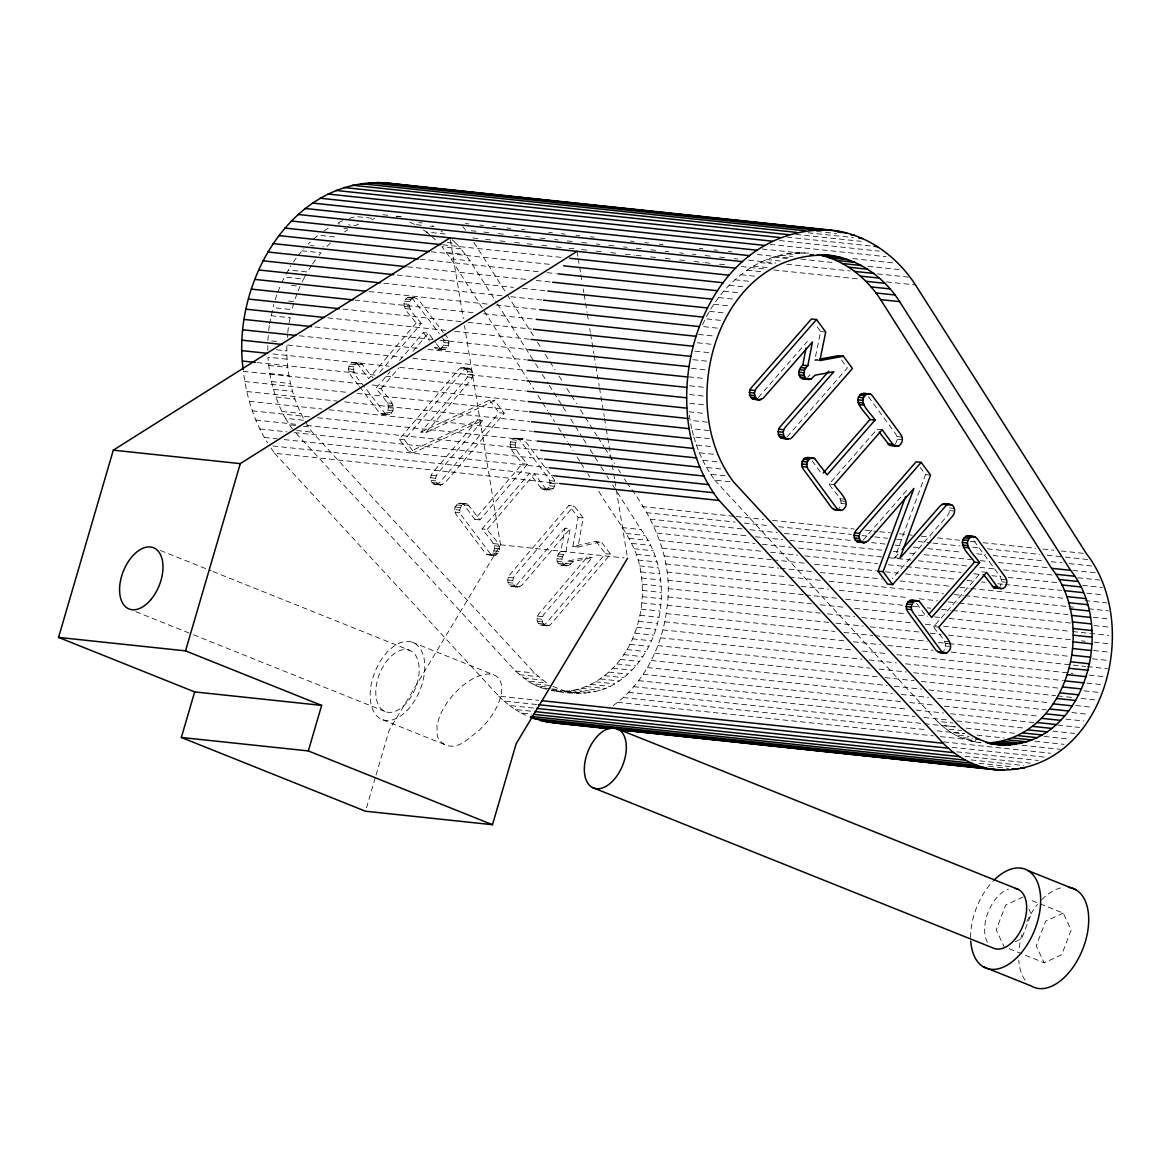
<?xml version="1.0" encoding="UTF-8"?>
<svg xmlns="http://www.w3.org/2000/svg" width="1171" height="1171" viewBox="0 0 1171 1171"><rect width="100%" height="100%" fill="white"/><g stroke="black" fill="none" stroke-linecap="round" stroke-linejoin="round"><path stroke-width="0.75" stroke-dasharray="5 3.75" d="M267.808 345.533L267.91 353.847M287.071 359.19L268.013 357.17C269.359 378.496 275.009 399.648 285.504 418.325L304.562 420.345C291.623 397.291 285.973 370.534 286.91 344.215M612.682 485.043L641.005 529.555C664.791 560.982 667.119 605.319 651.486 640.83C644.431 656.668 633.57 671.056 619.21 680.966C599.713 695.486 574.024 695.032 551.263 690.363C588.954 697.111 622.943 666.958 634.77 633.145C642.074 613.706 644.182 592.365 640.771 571.887C636.541 540.665 613.355 517.04 598.513 490.693M613.165 705.601C645.265 682.605 663.401 643.933 667.25 605.275C673.12 560.733 653.945 518.05 627.319 483.477M268.261 335.535L267.896 340.527L276.561 341.449M287.305 337.555L287.539 334.218M268.701 330.544L269.315 325.567M287.744 332.564L288.578 325.933M269.535 323.913L273.794 304.416M289.164 322.654L291.169 312.862M567.027 565.944L559.884 564.92C554.966 561.67 556.796 554.483 560.85 551.307L565.022 528.165L570.116 528.707L565.93 551.834C561.875 555.025 560.045 562.212 564.964 565.461L569.106 565.461L572.956 561.612L592.263 557.601L543.798 614.497C541.192 617.703 541.412 623.148 545.086 625.475L549.228 625.475L551.014 624.041L610.515 554.19L601.191 541.836L596.112 541.295L572.868 546.447L578.108 517.436L568.974 505.316L509.458 575.166C506.882 578.415 507.145 583.89 510.79 586.232L517.948 587.271L521.842 585.383L570.116 528.707M572.868 546.447L577.947 546.989L583.187 517.977L574.053 505.857L568.974 505.316M517.948 587.271L515.869 586.773C512.225 584.431 511.961 578.942 514.537 575.708L574.053 505.857M358.472 385.098C354.11 379.609 342.957 369.26 352.047 362.673L361.254 363.259L372.744 377.75M364.635 387.059C360.448 381.058 347.538 370.431 357.126 363.215L359.219 362.747M454.611 509.59L455.109 506.999L458.198 503.369L467.405 503.94L479.978 519.88L527.345 464.272C523.247 457.7 508.638 446.678 518.753 438.803L522.939 438.862L524.579 440.281L553.751 478.954C556.181 482.437 555.171 487.809 551.468 489.99L542.232 489.449L529.482 473.289L482.115 528.897C486.082 535.571 501.144 546.535 490.956 554.527L486.829 554.483L485.145 552.99L455.973 514.318L454.611 509.59L459.691 510.132L461.052 514.859L490.225 553.532L491.908 555.025L496.036 555.054C506.223 547.077 491.161 536.113 487.195 529.424L482.115 528.897M459.691 510.132L461.462 505.374L465.355 503.428M477.709 419.847L432.406 473.04C429.786 476.246 430.02 481.691 433.68 484.033L440.794 485.087L444.687 483.14L504.203 413.275L494.674 400.658L425.966 432.626L420.887 432.099L465.999 379.126C468.605 375.847 468.444 370.299 464.741 367.914L460.569 367.943L458.71 369.451L399.296 439.198L408.972 452.021L414.051 452.548L482.789 420.389L477.709 419.847L408.972 452.021M425.966 432.626L471.079 379.667C473.684 376.389 473.523 370.841 469.82 368.455L462.677 367.431M868.399 396.691L896.049 434.441L897.323 439.198L895.537 443.926M973.95 540.753L1000.546 577.04L1001.805 581.797L1000.019 586.539M359.556 386.532L379.009 412.309L380.692 413.802L384.82 413.831C394.993 405.854 379.931 394.89 375.964 388.201L390.177 371.529M382.727 414.314L389.899 414.373C400.072 406.396 385.01 395.432 381.043 388.743L375.964 388.201M440.794 485.087L438.759 484.574C435.1 482.232 434.865 476.787 437.486 473.582L482.789 420.389M547.135 625.958L539.992 624.933C536.333 622.606 536.113 617.161 538.719 613.955L587.183 557.059L592.263 557.601M379.755 372.246L421.209 323.591L416.129 323.05C412.016 316.477 397.408 305.455 407.523 297.58L414.724 297.683L418.428 299.6L443.282 332.549M421.209 323.591C417.096 317.019 402.487 305.997 412.602 298.122L414.724 297.683M527.345 464.272L522.266 463.731C518.168 457.158 503.559 446.136 513.674 438.261L520.875 438.364M819.861 360.595L814.782 360.053L820.637 331.51L815.543 324.543M444.365 333.969C448.888 337.672 451.201 345.752 445.317 349.309L443.224 349.792L439.476 347.816L434.397 347.275L436.095 348.768L440.237 348.768C443.941 346.587 444.951 341.229 442.521 337.731M544.295 489.932L546.389 489.449C550.092 487.268 551.102 481.91 548.672 478.412L519.5 439.754L515.796 437.822M882.187 429.742L877.108 429.201L829.141 484.018C832.493 491.264 845.799 499.066 839.358 508.141M986.67 572.341L981.591 571.814L933.638 626.617C936.976 633.877 950.281 641.664 943.841 650.754M954.438 508.492L949.359 507.951L949.037 513.147L947.69 515.342L892.346 578.591M293.775 303.26L291.93 309.627L272.887 307.607M366.494 807.785L375.569 776.768M376.067 775.056L389.167 730.265L500.559 544.808L464.506 325.801M276.81 294.99L275.185 299.644L278.654 300.01M296.936 293.892L294.228 301.664L285.578 300.757M898.216 558.113L894.82 557.762L925.485 474.606L920.289 467.507M277.893 291.872L280.996 284.319M298.181 290.876L300.054 286.339M281.699 282.855L284.494 277L303.538 279.02L306.626 273.385M302.147 281.948L303.538 279.02M704.693 320.298L701.751 326.46L719.067 328.304M286.031 274.19L290.862 265.919M808.663 253.199C764.282 248.911 724.22 280.498 705.425 318.761L721.014 320.415M311.603 265.246L307.388 271.979L288.344 269.959M293.453 261.953L296.175 258.118M312.511 263.973L316.141 258.864M298.063 255.629L303.992 248.545M319.039 255.234L320.986 252.834L301.942 250.799M416.129 323.05L368.763 378.657L357.858 364.21L354.14 362.205M399.648 360.405L423.331 332.608L428.41 333.135L435.451 342.474M381.043 388.743L398.813 367.899M413.012 351.212L428.41 333.135M399.296 439.198L404.376 439.74L463.789 369.992L467.756 367.972M504.203 413.275L499.124 412.734L439.608 482.598L435.714 484.545M460.276 502.886L464.009 504.891L474.899 519.339L522.266 463.731M487.195 529.424L534.562 473.816L545.627 488.497L549.375 490.473M565.022 528.165L516.748 584.841L512.869 586.73M561.948 565.403L564.027 564.92L567.862 561.07L587.183 557.059M610.515 554.19L605.436 553.649L545.935 623.514L542.056 625.431M758.31 397.525L807.375 341.434M807.741 377.252L810.01 374.647M787.117 436.842L847.365 367.972L840.354 358.428M862.968 540.373L908.842 487.926M894.82 557.762L898.435 553.634M308.163 244.124L310.33 242.031M330.456 242.997L326.124 247.183L322.669 246.818M313.623 238.972L318.146 235.137L337.204 237.157M324.03 230.804L330.12 226.94M344.596 231.858L347.641 229.926M420.887 432.099L489.595 400.116L494.674 400.658M1023.176 897.059L1005.684 905.022L996.17 929.847L1004.147 946.724M1063.209 913.102L1045.718 921.05L1036.203 945.875L1044.181 962.752L1061.658 954.804L1071.187 929.979L1063.209 913.102L1029.851 899.738M1015.272 941.66L1021.639 938.776L1031.153 913.951L1028.972 909.34M342.766 220.719L336.37 223.573L339.824 223.939M358.604 224.159L355.413 225.593L348.49 224.861M349.28 218.362L355.882 216.547L374.925 218.567L371.617 219.475M577.947 546.989L601.191 541.836M814.782 360.053L818.148 359.424M396.647 216.445L399.984 216.62M556.225 691.036L580.289 693.32M500.559 544.808L624.026 557.894M816.582 231.39L823.828 232.165M825.643 232.356L836.533 233.512M808.122 232.78L853.469 237.581M795.826 234.42L861.139 241.343M786.927 237.084L872.19 246.13M779.564 240.538L879.333 251.121M770.094 244.388L886.198 256.712M801.637 252.834L805.106 253.199M762.101 248.999L803.833 253.419M852.81 258.615L894.527 263.051M794.597 253.038L803.247 253.961M787.541 253.814L796.207 254.736M780.53 255.161L792.65 256.449M387.806 215.23L382.61 214.688L385.918 215.127M396.471 216.152L401.668 216.708M396.164 216.313L399.618 216.679M465.326 223.529L468.942 223.924M479.832 225.081L483.462 225.461M492.537 226.427L496.153 226.808M507.043 227.964L510.673 228.345M521.563 229.501L525.179 229.882M548.775 232.385L552.39 232.78M561.465 233.732L565.095 234.127M575.986 235.283L579.601 235.664M590.491 236.82L594.121 237.201M630.408 241.05L634.023 241.431M644.914 242.587L648.544 242.983M659.419 244.139L663.049 244.519M699.336 248.369L702.966 248.75M713.842 249.906L717.472 250.287M728.362 251.443L731.992 251.838M757.388 254.531L788.229 257.796M800.92 259.142L833.576 262.611M868.048 266.271L900.704 269.74M773.592 257.078L787.439 258.542M418.896 222.578L422.35 222.944M766.742 259.538L780.589 261.016M416.364 224.671L423.287 225.403M430.211 226.135L433.68 226.501L429.084 224.246M471.108 230.731L476.538 231.302M483.799 232.078L489.244 232.648M498.319 233.615L503.75 234.2M514.64 235.356L518.27 235.737M525.53 236.498L530.961 237.084M540.036 238.05L545.481 238.621M554.556 239.587L558.172 239.967M567.247 240.933L572.692 241.504M581.767 242.47L587.198 243.056M596.273 244.007L599.903 244.402M608.979 245.354L614.409 245.939M623.484 246.905L627.114 247.286M636.19 248.252L641.62 248.823M650.695 249.789L656.141 250.36M665.201 251.326L668.831 251.706M679.722 252.863L683.352 253.258M692.427 254.209L696.042 254.605M705.118 255.556L710.563 256.142M719.638 257.108L725.069 257.679M734.144 258.645L737.774 259.025M748.65 260.182L775.861 263.065M786.751 264.222L850.248 270.955M877.46 273.853L910.116 277.307M760.008 262.553L772.128 263.841M753.421 266.11L770.738 267.939M423.434 229.984L426.288 231.99L445.331 234.01L441.043 231.009M472.85 238.02L478.295 238.591M485.541 239.367L492.801 240.128M500.061 240.904L505.506 241.475M514.567 242.441L520.012 243.026M527.272 243.788L532.717 244.373M541.778 245.325L547.223 245.91M556.298 246.876L561.743 247.447M568.989 248.223L574.434 248.794M581.694 249.569L588.954 250.331M596.2 251.106L601.645 251.677M610.72 252.643L616.166 253.229M625.226 254.18L634.301 255.146M636.116 255.337L643.377 256.112M650.622 256.888L657.882 257.649M665.143 258.425L670.588 258.996M679.648 259.962L685.094 260.533M694.169 261.499L703.229 262.465M705.044 262.655L712.305 263.431M719.565 264.192L726.825 264.968M741.331 266.505L766.727 269.198M773.987 269.974L859.251 279.02M886.462 281.904L915.488 284.977M747.025 270.164L762.614 271.818M343.967 228.418L347.436 228.784M447.381 242.47L456.046 243.392L460.979 248.75L470.069 260.87L496.431 302.323M740.848 274.731L756.422 276.385M442.697 244.812L564.246 257.708M460.979 248.75L441.921 246.715L451.011 258.85L527.213 378.614M734.89 279.767L748.737 281.245M446.546 252.482L465.59 254.502M431.191 251.765L552.727 264.675M729.196 285.27L744.785 286.924M451.011 258.85L470.069 260.87M310.549 245.529L314.004 245.895M723.78 291.213L739.369 292.867M420.082 259.186L539.802 271.892M547.062 272.667L556.137 273.619M718.687 297.551L734.261 299.205M407.567 266.827L527.287 279.532M536.362 280.498L552.683 282.226M713.9 304.284L729.489 305.938M397.306 275.053L513.396 287.378M522.471 288.329L546.052 290.832M709.48 311.354L726.796 313.199M383.868 283.236L501.788 295.751M510.849 296.717L541.69 299.981M820.637 331.51L825.716 332.037M369.099 291.535L488.834 304.24M496.094 305.002L537.811 309.437M409.645 297.141L416.803 298.181M291.389 285.417L296.585 285.973M407.523 297.58L412.602 298.122M405.737 299L410.816 299.542M404.434 301.181L409.513 301.723M698.487 334.423L715.803 336.253M403.907 303.816L408.986 304.358M354.828 300.098L476.377 312.994M483.623 313.769L534.415 319.156M404.171 306.436L409.25 306.978M405.225 308.602L410.304 309.144M697.374 342.781L712.949 344.435M342.883 309.085L460.789 321.586M468.049 322.362L531.546 329.095M694.945 351.154L710.534 352.808M327.821 317.853L447.542 330.559M454.802 331.334L529.175 339.224M692.954 359.673L708.543 361.327M270.999 315.702L290.042 317.722M443.619 339.927L448.698 340.468M315.101 326.972L433.021 339.488M440.281 340.249L529.16 349.69M691.417 368.309L707.006 369.963M443.882 342.518L448.961 343.059M443.341 345.123L448.42 345.665M442.023 347.333L447.102 347.875M440.237 348.768L445.317 349.309M436.095 348.768L441.174 349.295M438.144 349.251L443.224 349.792M688.592 376.842L705.908 378.687M299.308 335.784L417.213 348.299M428.103 349.456L526.057 359.848M689.704 385.786L705.293 387.44M287.671 345.05L401.96 357.17M412.836 358.326L525.311 370.27M464.741 367.914L469.82 368.455M460.569 367.943L465.648 368.484M466.424 369.407L471.503 369.948M276.4 349.778L286.793 350.89M689.529 394.554L703.39 396.032M467.522 371.617L472.601 372.158M467.8 374.281L472.879 374.822M272.96 353.935L389.065 366.245M399.94 367.401L525.12 380.677M352.047 362.673L357.126 363.215M357.858 364.21L362.937 364.752M350.246 364.152L355.325 364.693M467.288 376.93L472.367 377.472M348.958 366.318L354.037 366.86M689.821 403.292L705.41 404.946M348.475 368.909L353.554 369.451M348.753 371.485L353.832 372.027M256.976 362.571L374.896 375.086M385.786 376.242L525.457 391.07M268.73 365.411L287.788 367.431M688.855 411.782L706.172 413.612M897.074 436.578L902.153 437.12M897.323 439.198L902.402 439.725M269.886 373.549L288.93 375.569M361.283 383.839L243.363 371.339C246.334 396.515 254.107 421.355 267.632 442.901M372.158 384.996L526.365 401.36M707.372 422.175L690.056 420.345L689.338 415.207M271.467 381.541L290.51 383.561M709.041 430.591L691.724 428.762L690.729 423.712M244.798 381.497L346.396 392.285M357.272 393.441L527.799 411.533M273.472 389.372L292.516 391.392M387.03 402.883L392.109 403.424M692.149 430.401L693.832 436.988L709.421 438.642M388.128 405.064L393.207 405.605M246.774 391.509L337.482 401.126M344.742 401.902L529.775 421.531M388.421 407.64L393.5 408.181M275.888 396.998L294.931 399.018M387.908 410.201L392.988 410.743M386.62 412.368L391.7 412.909M693.832 436.988L696.379 445.009L713.695 446.854M384.82 413.831L389.899 414.373M380.692 413.802L387.806 414.856M249.277 401.287L321.849 408.986M329.095 409.762L532.278 431.323M925.485 474.606L930.564 475.148M696.379 445.009L699.336 452.782L714.925 454.436M281.918 411.504L300.962 413.524M517.86 438.335L522.939 438.862M513.674 438.261L518.753 438.803M252.307 410.831L310.359 416.978M317.604 417.754L535.293 440.852M511.873 439.681L516.953 440.223M699.336 452.782L702.717 460.276L718.306 461.93M510.585 441.877L515.664 442.404M510.058 444.497L515.138 445.039M702.717 460.276L706.494 467.449L722.083 469.103M255.834 420.052L297.551 424.488M306.626 425.454L538.821 450.088M510.322 447.117L515.401 447.659M285.504 418.325L289.457 424.81L296.395 425.556M303.318 426.288L308.515 426.83L312.262 432.201L534.488 673.032L546.813 683.074L527.77 681.054L515.445 671.012L294.448 431.514M511.376 449.283L516.455 449.825M829.141 484.018L834.22 484.56M296.687 430.547L312.262 432.201M706.494 467.449L710.651 474.284L726.24 475.938M259.845 428.967L287.056 431.85M294.316 432.611L542.846 458.988M710.651 474.284L714.749 480.125L730.338 481.779M264.339 437.486L277.029 438.832M284.29 439.608L547.325 467.522M839.87 498.656L844.95 499.197M949.608 510.556L954.687 511.098M840.939 500.866L846.018 501.393M841.202 503.442L846.282 503.984M272.902 445.99L554.088 475.821M549.77 480.608L554.849 481.149M271.072 448.156L274.643 453.279L557.645 483.301M550.033 483.199L555.113 483.74M549.492 485.804L554.571 486.346M431.118 475.206L436.198 475.748M548.174 488.014L553.254 488.556M540.548 487.956L545.627 488.497M546.389 489.449L551.468 489.99M542.232 489.449L547.311 489.99M430.606 477.768L435.685 478.31M430.899 480.344L435.978 480.886M431.997 482.54L437.076 483.067M437.808 484.062L442.887 484.604M433.68 484.033L438.759 484.574M641.971 506.516L734.495 516.323M736.31 516.528L763.521 519.412M772.597 520.378L854.23 529.029M865.106 530.185L877.811 531.532M879.626 531.722L890.502 532.878M899.577 533.844L912.282 535.191M921.343 536.157L930.418 537.123M937.678 537.884L959.444 540.197M970.32 541.353L975.765 541.924M983.025 542.7L1035.632 548.277M1042.893 549.053L1053.768 550.209M1061.028 550.97L1086.425 553.678M646.275 512.649L735.168 522.076M744.244 523.042L769.64 525.735M778.7 526.701L851.273 534.4M862.149 535.557L873.039 536.713M874.854 536.904L887.545 538.25M896.62 539.216L903.88 539.977M918.386 541.529L931.091 542.876M932.906 543.066L960.118 545.949M972.808 547.296L980.068 548.072M987.329 548.833L1039.936 554.425M1047.181 555.186L1063.517 556.928M1065.332 557.118L1090.728 559.811M650.227 519.148L742.751 528.955M750.011 529.731L777.222 532.615M784.468 533.39L853.41 540.695M871.546 542.627L886.066 544.164M895.127 545.13L902.387 545.906M913.278 547.047L920.523 547.823M927.783 548.599L962.255 552.244M976.76 553.795L985.836 554.747M993.096 555.522L1043.888 560.909M1051.134 561.685L1062.024 562.841M1069.284 563.602L1094.68 566.296M462.325 503.398L467.405 503.94M458.198 503.369L463.277 503.896M464.009 504.891L469.088 505.433M578.108 517.436L583.187 517.977M456.383 504.833L461.462 505.374M653.813 525.969L748.152 535.967M755.412 536.742L782.623 539.626M789.869 540.402L882.392 550.224M893.283 551.365L898.713 551.951M909.604 553.107L916.864 553.868M924.124 554.644L971.286 559.65M980.347 560.616L989.422 561.568M998.497 562.534L1047.474 567.73M1072.87 570.423L1098.266 573.117M455.109 506.999L460.188 507.541M621.962 527.535L641.005 529.555M657.033 533.083L754.988 543.476M762.248 544.252L791.274 547.325M798.534 548.101L881.983 556.957M889.228 557.718L911.009 560.031M918.254 560.807L967.246 566.003M979.937 567.35L994.457 568.886M1003.518 569.853L1052.495 575.049M1077.906 577.742L1099.671 580.055M454.904 512.166L459.983 512.708M626.09 533.434L645.133 535.454M474.899 519.339L479.978 519.88M659.859 540.475L763.258 551.439M770.518 552.214L797.729 555.098M804.975 555.874L877.547 563.573M888.423 564.729L904.759 566.457M906.574 566.647L960.996 572.429M973.687 573.775L982.762 574.741M991.822 575.693L1000.898 576.659M1008.158 577.435L1058.95 582.821M1082.531 585.324L1102.482 587.447M629.061 538.309L648.105 540.329M1001.556 579.191L1006.636 579.718M1001.805 581.797L1006.884 582.338M631.74 543.417L650.798 545.437M662.274 548.101L771.118 559.65M772.933 559.84L805.589 563.31M814.65 564.261L876.332 570.819M885.408 571.77L898.098 573.117M905.359 573.892L956.151 579.279M967.041 580.435L974.287 581.211M981.547 581.972L985.177 582.368M997.868 583.714L1003.313 584.285M1005.128 584.475L1061.365 590.447M1086.761 593.141L1103.097 594.868M634.155 548.76L653.198 550.78M664.279 555.932L778.554 568.052M780.369 568.242L813.025 571.711M820.286 572.487L881.968 579.03M900.104 580.948L949.081 586.144M959.971 587.3L969.032 588.266M970.847 588.457L1063.37 598.279M1085.136 600.591L1106.902 602.889M636.277 554.307L655.321 556.327M493.181 543.564L498.26 544.105M560.85 551.307L565.93 551.834M638.078 560.016L657.136 562.036M665.86 563.924L787.395 576.82M789.21 577.025L821.866 580.479M829.127 581.255L943.402 593.375M954.292 594.531L963.367 595.497M965.182 595.688L1066.766 606.476M1068.581 606.666L1075.842 607.427M1088.532 608.774L1108.483 610.896M494.279 545.745L499.358 546.286M558.611 553.942L563.69 554.483M494.557 548.321L499.636 548.862M557.352 556.079L562.431 556.606M639.586 565.886L658.629 567.92M494.06 550.882L499.139 551.424M556.854 558.669L561.934 559.211M492.771 553.049L497.851 553.59M567.862 561.07L572.956 561.612M667.002 572.063L793.997 585.544M801.242 586.305L828.453 589.203M839.344 590.345L908.272 597.664M919.162 598.82L937.298 600.752M948.188 601.909L957.263 602.86M959.078 603.05L1067.923 614.599M1093.319 617.307L1109.64 619.035M557.133 561.275L562.212 561.817M490.956 554.527L496.036 555.054M486.829 554.483L491.908 555.025M488.878 554.995L493.957 555.537M565.813 563.485L570.892 564.027M640.771 571.887L659.815 573.907M558.201 563.427L563.28 563.968M564.027 564.92L569.106 565.461M559.884 564.92L564.964 565.461M667.719 580.304L803.774 594.736M805.589 594.927L836.431 598.205M845.506 599.171L905.373 605.524M912.619 606.285L919.879 607.061M927.139 607.837L930.769 608.217M941.645 609.374L950.72 610.325M952.535 610.53L1070.44 623.031M1094.036 625.534L1110.357 627.275M641.635 577.991L660.678 580.011M642.176 584.168L661.22 586.188M667.997 588.603L811.313 603.812M820.388 604.778L843.969 607.281M854.845 608.437L905.651 613.824M918.342 615.17L927.417 616.136M934.678 616.897L941.923 617.673M949.183 618.449L1070.733 631.345M1072.534 631.535L1108.82 635.385M642.381 590.404L661.425 592.424M508.185 577.347L513.264 577.889M507.716 579.967L512.796 580.494M667.836 596.947L820.227 613.106M827.487 613.882L854.698 616.766M861.944 617.541L912.736 622.928M925.441 624.275L936.332 625.431M943.577 626.207L1070.572 639.673M1081.448 640.83L1085.078 641.21M1094.153 642.176L1108.659 643.713M933.638 626.617L938.718 627.158M642.264 596.654L661.308 598.674M508.024 582.572L513.103 583.114M509.136 584.783L514.215 585.31M514.962 586.261L520.056 586.803M510.79 586.232L515.869 586.773M667.25 605.275L828.702 622.401M835.948 623.177L863.159 626.061M870.419 626.836L919.396 632.033M930.286 633.189L941.177 634.345M948.422 635.106L1069.972 648.002M1093.553 650.505L1109.874 652.247M641.81 602.889L660.868 604.909M641.035 609.11L660.093 611.13M944.353 641.269L949.432 641.796M666.211 613.56L834.923 631.462M843.998 632.428L873.01 635.502M874.825 635.692L927.432 641.284M938.322 642.44L947.398 643.391M949.213 643.596L1068.933 656.302M1092.514 658.79L1108.849 660.532M945.436 643.465L950.515 644.006M945.685 646.041L950.764 646.582M639.937 615.273L658.995 617.293M664.747 621.772L844.35 640.83M853.41 641.796L880.621 644.679M887.881 645.455L933.228 650.256M951.379 652.188L1085.619 666.431M1087.435 666.621L1107.385 668.743M638.532 621.347L657.575 623.367M537.43 616.122L542.524 616.663M636.804 627.305L655.848 629.325M662.859 629.881L853.337 650.081M862.412 651.047L887.808 653.74M896.884 654.706L1072.841 673.384M1089.162 675.111L1105.497 676.838M536.933 618.683L542.012 619.225M537.211 621.259L542.29 621.801M634.77 633.145L653.813 635.165M538.309 623.44L543.388 623.982M544.149 624.933L549.228 625.475M539.992 624.933L545.086 625.475M660.561 637.829L861.915 659.2M869.175 659.961L896.386 662.859M905.461 663.811L1063.283 680.571M1086.864 683.074L1101.369 684.611M632.428 638.81L651.486 640.83M657.839 645.602L870.097 668.129M879.158 669.095L906.369 671.978M913.629 672.754L1058.76 688.153M1084.156 690.846L1098.661 692.383M629.822 644.299L648.866 646.319M626.924 649.568L645.982 651.588M654.735 653.169L877.869 676.838M885.13 677.614L914.156 680.688M921.401 681.463L1055.642 695.706M1057.457 695.896L1064.717 696.672M1066.532 696.862L1073.792 697.638M1081.038 698.399L1095.558 699.936M623.777 654.618L642.82 656.638M651.252 660.488L887.076 685.503M894.337 686.279L921.548 689.163M928.808 689.939L1050.343 702.834M1075.739 705.528L1092.075 707.255M620.367 659.419L639.425 661.439M616.736 663.942L635.78 665.962M647.387 667.529L892.287 693.51M901.363 694.476L928.574 697.36M937.649 698.326L1046.493 709.875M1071.889 712.568L1088.21 714.295M612.872 668.173L631.93 670.193M643.186 674.262L900.792 701.59M909.852 702.556L935.248 705.249M944.324 706.201L1038.662 716.213M1065.873 719.111L1084.009 721.029M608.818 672.095L627.861 674.115M604.573 675.682L623.616 677.702M638.649 680.644L907.13 709.143M916.205 710.094L943.416 712.993M950.676 713.754L1034.125 722.609M1057.706 725.112L1079.472 727.425M600.167 678.931L619.21 680.966M515.445 671.012L534.488 673.032M595.6 681.829L614.643 683.849M519.368 674.701L538.411 676.721M633.804 686.689L914.975 716.52M924.051 717.486L947.632 719.989M956.707 720.941L1023.82 728.069M1052.846 731.143L1074.612 733.456M590.916 684.362L609.959 686.382M714.749 480.125L937.356 721.38L952.945 723.034M523.466 678.053L542.524 680.073M586.115 686.513L605.158 688.533M937.356 721.38L941.557 725.332L955.404 726.796M628.651 692.324L922.528 723.502M924.343 723.707L955.185 726.971M966.075 728.128L1015.052 733.324M1044.078 736.398L1069.474 739.106M581.226 688.27L600.284 690.29M527.77 681.054L532.22 683.688L551.263 685.708L565.403 691.3L575.283 693.056M576.278 689.631L595.322 691.651M941.557 725.332L945.948 728.904L961.537 730.558M532.22 683.688L536.816 685.943L547.208 687.04M571.287 690.597L590.33 692.617M536.816 685.943L541.529 687.816L550.194 688.724M551.922 688.914L560.587 689.836M566.266 691.153L585.31 693.173M551.556 689.836L565.403 691.3M945.948 728.904L950.545 732.109L964.392 733.588M623.235 697.55L926.188 729.694M937.078 730.85L964.289 733.749M976.98 735.095L1004.191 737.979M1035.032 741.243L1064.058 744.332M950.545 732.109L955.302 734.934L969.149 736.398M955.302 734.934L960.22 737.349L972.34 738.623M617.585 702.351L933.228 735.842M940.489 736.603L975.663 740.453M1022.122 745.268L1060.209 749.308M960.22 737.349L970.422 740.921L975.619 741.477M970.422 740.921L980.859 742.619M943.68 741.902L1050.709 753.26M274.643 453.279L498.729 696.116L538.631 700.346M952.111 747.318L1044.62 757.125M498.729 696.116L503.94 701.034L536.596 704.503M956.736 751.841L1038.37 760.491M503.94 701.034L509.429 705.498L534.825 708.192M964.86 756.246L1030.158 763.17M509.429 705.498L515.152 709.494L533.288 711.426M971.037 759.935L1023.644 765.512M515.152 709.494L521.095 713.007L531.971 714.164M978.956 763.287L1013.413 766.946M988.617 766.302L995.862 767.078M997.677 767.268L1008.568 768.425M975.663 742.077L980.976 742.795M541.529 687.816L546.359 689.28M412.163 642.176L493.489 674.759M160.368 550.472L211.263 570.863M212.961 571.536L409.791 650.373A32.978 19.307 -68.2 0 1 406.835 702.541A32.978 19.307 -68.2 0 1 375.847 690.012A32.978 19.307 -68.2 0 1 409.791 650.373M1009.153 948.73L1044.181 962.752M135.763 611.672L191.766 634.096M193.464 634.77L385.186 711.573M382.815 719.77L446.868 745.429M410.026 222.227L414.622 224.481M521.095 713.007L527.228 716.023M426.288 231.99L430.401 235.342M411.724 297.654L439.286 333.442M385.771 414.344L365.718 388.494M452.123 239.704L456.046 243.392M431.777 236.454L436.988 241.372M462.765 226.559L465.663 230.16M489.595 400.116L499.124 412.734M596.112 541.295L605.436 553.649M436.461 343.806L439.476 347.816M423.331 332.608L429.376 340.6M404.376 439.74L414.051 452.548M812.147 460.818L821.061 472.982M916.63 603.416L926.539 616.941M289.457 424.81L293.218 430.181M473.962 242.426L506.194 293.101M507.175 294.638L533.552 336.092M537.46 342.225L541.368 348.373M545.276 354.506L555.039 369.86M558.948 376.008L562.856 382.141M566.764 388.289L576.527 403.644M580.435 409.791L584.344 415.925M585.324 417.462L597.049 435.89M598.015 437.427L603.885 446.634M604.865 448.171L614.629 463.526M618.537 469.659L620.484 472.733M624.392 478.88L626.353 481.94M497.412 303.86L534.532 362.205M535.513 363.742L538.44 368.353M542.349 374.486L548.204 383.707M549.184 385.244L561.89 405.195M562.856 406.732L566.764 412.88M570.672 419.013L582.397 437.442M583.378 438.979L586.305 443.575M590.213 449.723L599.976 465.077M600.957 466.614L605.846 474.284M606.812 475.821L608.774 478.895M528.18 380.151L534.049 389.358M537.957 395.505L547.721 410.86M548.701 412.382L554.556 421.604M558.465 427.737L561.392 432.348M562.373 433.885L567.262 441.555M568.228 443.092L573.117 450.776M577.025 456.91L579.952 461.52M580.933 463.057L583.861 467.668M587.769 473.801L589.73 476.875M305.353 421.648L308.515 426.83M577.025 251.326L577.903 256.712M578.196 258.513L580.567 272.872M580.86 274.658L582.046 281.845M583.231 289.017L583.817 292.618M584.109 294.404L587.066 312.364M587.359 314.15L588.545 321.337M589.73 328.509L590.316 332.11M590.623 333.896L593.873 353.642M594.165 355.442L595.644 364.415M595.937 366.216L599.186 385.962M599.493 387.747L604.221 416.466M604.514 418.267L605.993 427.239M606.285 429.04L611.906 463.145M612.199 464.931L613.384 472.118M613.677 473.918L614.57 479.29M614.863 481.091L627.275 556.488M450.323 239.645L463.335 318.629M970.627 937.62A53.193 31.134 -68.2 0 1 992.598 881.631M987.416 942.333A31.91 18.677 -68.2 0 1 988.207 911.975A31.91 18.677 -68.2 0 1 1008.451 889.096M1025.006 980.068A53.193 31.134 -68.2 0 1 1018.799 960.322M1019.194 947.778A53.193 31.134 -68.2 0 1 1021.946 934.56M1026.85 921.577A53.193 31.134 -68.2 0 1 1037.506 904.451M1041.707 899.767A53.193 31.134 -68.2 0 1 1063.341 887.428M436.959 725.156L437.31 736.354A41.497 24.284 -68.2 0 0 467.463 739.545L479.861 729.694L487.473 721.395A45.493 23.61 -47.9 0 0 498.524 702.995C501.861 694.608 504.628 682.269 496.109 676.004A39.668 20.58 -47.9 0 0 483.301 674.642C470.039 678.126 459.266 687.582 450.689 697.916A45.493 23.61 -47.9 0 0 439.637 716.315L436.959 725.156M406.835 710.738A41.497 24.284 -68.2 0 0 415.046 643.523A41.497 24.284 -68.2 0 0 370.578 688.65A41.497 24.284 -68.2 0 0 406.835 710.738"/><path stroke-width="1.5" d="M243.217 369.612C231.375 284.714 290.481 176.909 385.727 182.896L830.18 230.058C865.442 233.19 896.664 255.673 915.488 284.977L1086.425 553.678C1143.672 627.188 1102.701 773.841 997.56 769.976L620.235 729.928M997.56 769.976C976.936 768.074 957.615 757.944 943.182 743.278L719.096 500.441C647.548 408.533 698.765 225.213 830.18 230.058M988.134 743.014C1068.04 737.232 1097.286 625.987 1051.529 568.301L880.592 299.615C866.218 277.395 843.706 259.552 817.343 254.517M989.524 743.541C1079.764 759.35 1120.486 631.667 1070.572 570.321L899.635 301.635C882.949 275.229 854.171 255.995 822.51 254.663M819.832 359.116L838.363 355.691L843.442 356.233L852.444 368.514L792.196 437.383L790.352 438.803L786.165 438.613C782.565 436.212 782.418 430.782 785.009 427.576L833.884 371.719L815.089 375.188L811.02 379.184L801.769 378.54C797.012 375.32 798.695 368.309 802.721 365.191L806.043 348.226M808.912 379.609L806.848 379.082C802.091 375.862 803.774 368.836 807.8 365.733L812.454 341.976L763.39 398.067L759.481 399.94L752.368 398.857C748.752 396.457 748.591 391.041 751.211 387.85L811.459 318.98L816.538 319.522L825.716 332.037L819.861 360.595L843.442 356.233M788.229 439.198L781.086 438.071C777.485 435.671 777.339 430.24 779.93 427.034L828.805 371.178M896.635 446.371L892.902 444.38L882.187 429.742L834.22 484.56C838.085 491.22 852.825 502.359 842.608 510.117L835.421 510L831.747 507.951L803.028 468.751C800.642 465.268 801.623 459.94 805.37 457.832L814.577 458.476L827.136 474.87L875.088 420.052C871.18 413.304 856.264 402.077 866.569 394.203L870.741 394.261L872.41 395.783L901.128 434.983C903.397 438.466 902.534 443.809 898.772 445.902L889.477 445.317L879.245 432.128M840.5 510.527L836.826 508.492L808.107 469.293C805.721 465.809 806.702 460.481 810.449 458.359L812.542 457.92M892.609 584.636L883.095 571.653L913.922 488.468L868.048 540.9L864.125 542.788L857.011 541.69C853.41 539.304 853.205 533.859 855.869 530.683L916.117 461.813L921.196 462.355L930.564 475.148L899.899 558.289L945.583 506.077L947.427 504.642L951.686 504.745C955.39 507.16 955.463 512.693 952.77 515.884L892.609 584.636L887.53 584.095L878.016 571.111L905.695 496.416M864.125 542.788L862.09 542.232C858.489 539.846 858.284 534.4 860.948 531.224L921.196 462.355M1001.117 588.984L997.399 586.993L986.67 572.341L938.718 627.158C942.582 633.833 957.307 644.972 947.09 652.715L939.903 652.598L936.229 650.549L907.51 611.364C905.139 607.881 906.12 602.553 909.852 600.43L919.059 601.074L931.618 617.483L979.571 562.665C975.677 555.903 960.762 544.676 971.066 536.816L975.238 536.86L976.907 538.382L1005.626 577.581C1007.88 581.079 1007.016 586.422 1003.254 588.515L993.959 587.93L983.728 574.741M944.982 653.14L941.308 651.091L912.59 611.891C910.218 608.422 911.199 603.08 914.932 600.972L917.025 600.533M759.481 399.94L757.447 399.399C753.831 396.998 753.67 391.568 756.29 388.377L816.538 319.522M875.088 420.052L870.009 419.511C866.101 412.763 851.185 401.536 861.49 393.676L868.692 393.734M979.571 562.665L974.492 562.124C970.598 555.361 955.682 544.134 965.987 536.274L973.174 536.347M194.664 691.915L181.344 737.467L308.324 750.933L321.644 705.396L194.664 691.915L58.55 637.405L113.309 450.162L450.03 237.859M58.55 637.405L185.53 650.871L240.289 463.628L577.025 251.326M181.344 737.467L365.498 811.225L492.479 824.706L516.162 743.731L627.568 558.274M823.257 472.967L870.009 419.511M902.036 549.506L940.503 505.535L944.514 503.662L949.593 504.203M928.94 614.19L974.492 562.124M754.402 399.413L761.56 399.501M859.046 542.246L866.218 542.349M939.903 652.598L947.09 652.715M827.707 255.219C717.413 251.121 674.189 404.727 733.793 482.145L956.414 723.4C967.993 735.168 983.494 743.292 1000.034 744.815M530.375 717.267L546.491 721.922L567.042 723.927M419.408 186.716L385.727 182.896M423.038 187.097L573.6 203.081M577.23 203.461L706.025 217.133M709.655 217.513L838.451 231.185M377.384 182.471L821.837 229.618M837.558 232.004L846.633 232.97M369.011 182.705L813.45 229.867M851.039 235.049L854.669 235.43M360.639 183.627L805.077 230.789M858.914 238.167L862.544 238.547M352.31 185.238L796.748 232.4M344.054 187.506L788.493 234.668M874.005 246.32L877.621 246.7M335.901 190.434L780.354 237.596M327.909 194.02L772.362 241.182M320.093 198.236L764.546 245.398M820.827 254.693L834.674 256.156M822.51 255.644L841.554 257.664M810.171 254.693L813.64 255.058M312.496 203.066L756.949 250.213M829.273 257.722L848.331 259.742M835.904 260.343L854.947 262.363M842.344 263.504L861.388 265.524M305.148 208.482L749.586 255.644M848.594 267.208L867.638 269.228M854.61 271.409L873.668 273.429M298.063 214.469L742.516 261.631M860.378 276.107L879.436 278.127M865.881 281.289L884.925 283.309M291.301 221.012L735.754 268.174M871.063 286.91L890.106 288.93M284.875 228.067L440.882 244.622M569.677 258.279L729.313 275.229M875.937 292.97L894.981 294.99M278.815 235.605L429.376 251.575M563.617 265.817L723.254 282.767M880.592 299.615L899.635 301.635M273.136 243.597L418.267 258.996M557.952 273.824L717.589 290.759M267.881 252.014L405.752 266.637M552.683 282.226L712.334 299.176M263.065 260.811L393.676 274.673M547.867 291.037L707.504 307.973M258.703 269.959L380.238 282.855M543.505 300.171L703.142 317.121M254.81 279.401L365.469 291.155M539.626 309.627L699.263 326.563M251.428 289.12L353.013 299.908M536.23 319.346L695.881 336.282M248.545 299.073L339.253 308.69M533.361 329.285L692.998 346.235M802.721 365.191L807.8 365.733M800.642 367.562L805.721 368.104M246.188 309.203L324.191 317.473M530.99 339.414L690.627 356.35M799.369 369.67L804.448 370.212M798.827 372.246L803.906 372.788M799.061 374.837L804.14 375.379M800.13 377.062L805.209 377.589M807.639 378.833L811.02 379.184M244.358 319.463L311.471 326.592M529.16 349.69L688.797 366.625M801.769 378.54L806.848 379.082M870.741 394.261L863.613 393.193M861.49 393.676L866.569 394.203M243.07 329.827L295.678 335.404M527.872 360.039L687.509 376.989M859.631 395.154L864.71 395.696M858.343 397.262L863.422 397.803M857.801 399.838L862.881 400.365M749.938 389.958L755.017 390.499M858.05 402.429L863.129 402.97M749.396 392.519L754.475 393.061M859.104 404.639L864.183 405.181M242.324 340.234L282.226 344.464M527.126 370.46L686.762 387.396M749.63 395.125L754.71 395.666M750.699 397.335L755.778 397.877M752.368 398.857L757.447 399.399M242.119 350.656L267.515 353.349M526.935 380.882L686.572 397.818M242.47 361.034L255.161 362.381M527.272 391.26L686.923 408.196M528.18 401.551L687.816 418.486M778.656 429.157L783.736 429.698M778.13 431.748L783.209 432.289M887.823 443.838L892.902 444.38M895.391 445.551L898.772 445.902M889.477 445.317L894.556 445.858M778.378 434.353L783.458 434.895M779.418 436.534L784.497 437.061M781.086 438.071L786.165 438.613M529.614 411.724L689.251 428.659M531.59 421.721L691.227 438.657M814.577 458.476L807.463 457.378M805.37 457.832L810.449 458.359M803.54 459.266L808.619 459.808M534.093 431.514L693.73 448.449M802.237 461.403L807.317 461.945M801.696 463.965L806.775 464.506M801.959 466.541L807.039 467.083M537.108 441.043L696.745 457.978M540.636 450.279L700.273 467.214M544.661 459.178L704.298 476.114M948.305 504.394L951.686 504.745M942.348 504.101L947.427 504.642M549.14 467.712L708.777 484.648M554.088 475.821L713.725 492.757M833.386 509.444L838.465 509.985M559.46 483.491L719.096 500.441M975.238 536.86L968.095 535.806M965.987 536.274L971.066 536.816M964.114 537.767L969.193 538.309M962.84 539.875L967.919 540.417M113.309 450.162L240.289 463.628M962.299 542.436L967.378 542.978M854.567 532.82L859.646 533.361M962.533 545.042L967.612 545.584M854.025 535.381L859.104 535.923M963.601 547.252L968.68 547.794M854.288 537.972L859.368 538.499M855.357 540.168L860.436 540.709M857.011 541.69L862.09 542.232M1051.529 568.301L1070.572 570.321M1055.7 574.244L1074.744 576.264M1058.862 579.455L1077.92 581.475M1061.746 584.929L1080.789 586.949M1064.322 590.638L1083.365 592.658M878.016 571.111L883.095 571.653M992.32 586.451L997.399 586.993M993.959 587.93L999.039 588.471M1066.591 596.566L1085.634 598.586M1068.523 602.67L1087.566 604.704M1070.133 608.949L1089.176 610.969M1071.392 615.375L1090.45 617.395M919.059 601.074L911.946 599.991M909.852 600.43L914.932 600.972M908.023 601.865L913.102 602.406M906.72 604.016L911.799 604.558M1072.314 621.903L1091.372 623.923M906.178 606.578L911.258 607.105M906.442 609.154L911.521 609.696M1072.899 628.505L1091.943 630.525M1073.119 635.165L1092.162 637.185M1072.987 641.854L1092.045 643.874M1072.519 648.529L1091.562 650.549M1071.685 655.175L1090.728 657.194M1070.514 661.761L1089.557 663.781M937.869 652.042L942.948 652.584M1068.991 668.26L1088.049 670.28M1067.147 674.642L1086.19 676.662M1064.966 680.878L1084.024 682.898M1062.478 686.938L1081.536 688.958M1059.682 692.808L1078.725 694.827M1056.593 698.458L1075.637 700.478M1053.212 703.844L1072.27 705.864M1049.582 708.982L1068.625 711.002M1045.688 713.812L1064.732 715.832M1041.561 718.335L1060.619 720.355M1037.228 722.536L1056.271 724.556M1032.69 726.371L1051.734 728.406M1027.962 729.855L1047.006 731.875M1023.088 732.958L1042.131 734.978M1018.082 735.651L1037.125 737.671M1012.944 737.95L1031.988 739.97M1007.719 739.838L1026.762 741.858M1002.42 741.287L1021.478 743.307M975.809 739.003L979.263 739.369M997.077 742.326L1016.135 744.346M991.705 742.912L1010.763 744.932M986.011 742.575L989.466 742.941M988.061 743.248L1005.377 745.093M542.261 700.741L943.182 743.278M538.411 704.693L948.393 748.196M536.64 708.382L953.882 752.66M535.103 711.617L959.605 756.656M533.786 714.354L965.548 760.169M1020.673 767.722L1024.303 768.103M530.858 716.403L971.667 763.185M1012.198 768.805L1017.643 769.391M533.522 718.511L977.961 765.673M539.948 720.487L984.401 767.634M570.672 724.322L577.932 725.083M581.563 725.464L588.808 726.24M592.438 726.62L599.698 727.396M603.328 727.777L608.774 728.362M619.649 729.518L677.702 735.666M681.332 736.061L688.592 736.822M692.222 737.218L699.468 737.979M703.098 738.374L721.248 740.292M724.864 740.672L732.124 741.448M735.754 741.829L753.89 743.761M757.52 744.141L810.127 749.718M813.757 750.113L821.017 750.874M824.647 751.27L831.908 752.031M835.523 752.426L853.674 754.344M857.304 754.724L864.549 755.5M868.179 755.88L886.33 757.813M889.945 758.193L942.553 763.77M946.183 764.165L953.443 764.926M957.073 765.322L964.333 766.083M967.963 766.463L975.209 767.239M978.839 767.62L986.099 768.396M989.729 768.776L1004.235 770.313M546.491 721.922L609.989 728.655M617.234 729.431L990.944 769.069M553.107 722.814L607.529 728.582M944.514 503.662L946.607 504.218M1028.167 870.682L1076.208 889.916M618.171 729.152A31.91 18.677 -68.2 0 1 613.311 780.398A31.91 18.677 -68.2 0 1 584.505 765.439A31.91 18.677 -68.2 0 1 618.171 729.152L1018.492 889.506M592.482 787.512L992.803 947.866A31.91 18.677 -68.2 0 0 1023.337 924.739A31.91 18.677 -68.2 0 0 1015.403 888.452M983.142 966.69L1031.183 985.938A53.193 31.134 -68.2 0 0 1083.234 947.881A53.193 31.134 -68.2 0 0 1068.494 887.325M185.53 650.871L321.644 705.396M308.324 750.933L492.479 824.706M993.667 880.519A53.193 31.134 -68.2 0 1 1039.482 888.745A53.193 31.134 -68.2 0 1 1011.744 962.079A53.193 31.134 -68.2 0 1 970.759 941.074M150.635 599.918A32.978 19.307 -68.2 0 0 153.577 547.75A32.978 19.307 -68.2 0 0 119.632 587.388A32.978 19.307 -68.2 0 0 150.635 599.918"/></g></svg>
